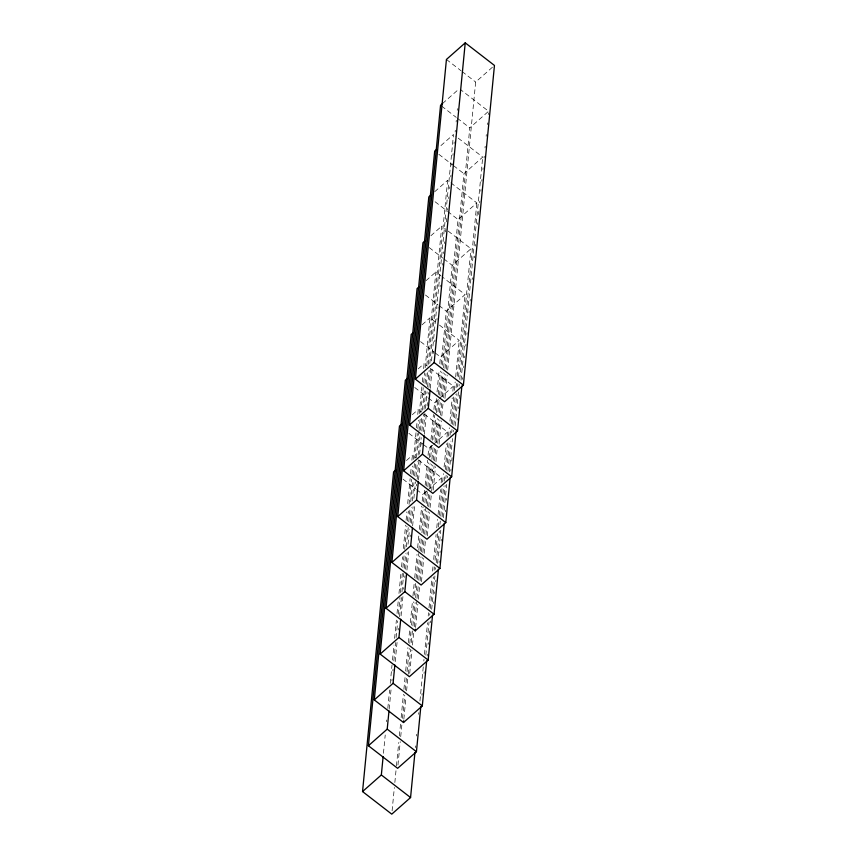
<?xml version="1.0" encoding="UTF-8"?>
<svg xmlns="http://www.w3.org/2000/svg" width="857" height="857" viewBox="0 0 857 857"><rect width="100%" height="100%" fill="white"/><g stroke="black" fill="none" stroke-linecap="round" stroke-linejoin="round"><path stroke-width="0.64" stroke-dasharray="4.29 3.21" d="M383.443 753.314L385.222 735.006M386.518 721.68L386.678 720.019M387.814 708.364L389.592 690.046M390.235 683.383L392.013 665.075M392.506 660.072L393.952 645.085M394.606 638.433L396.384 620.114M397.027 613.451L398.162 601.796M398.976 593.472L401.076 571.823M401.558 566.831L402.533 556.846M403.336 548.512L405.607 525.202M406.089 520.21L406.893 511.886M407.707 503.562L410.128 478.581M410.621 473.589L411.264 466.926M411.906 460.273L412.399 455.271L415.527 457.692M389.153 709.157L391.253 687.507M391.906 680.854L392.067 679.183M392.87 670.86L393.031 669.199M393.845 660.876L395.623 642.557M396.105 637.565L397.723 620.907M398.376 614.255L399.994 597.597M400.476 592.605L402.415 572.626M402.897 567.623L404.193 554.308M404.675 549.316L406.946 526.005M407.429 521.002L408.403 511.018M409.046 504.355L411.478 479.384M411.96 474.382L412.763 466.058M413.417 459.395L415.999 432.764M416.491 427.761L417.134 421.108M417.777 414.445L418.27 409.453L421.398 411.863M395.184 661.668L397.123 641.689M398.259 630.034L398.419 628.363M399.555 616.708L401.494 596.729M401.976 591.737L403.754 573.419M404.247 568.427L405.693 553.44M406.347 546.777L408.286 526.798M408.768 521.806L410.064 508.48M410.717 501.827L412.817 480.177M413.299 475.185L414.434 463.53M414.917 458.527L417.348 433.556M417.83 428.564L418.634 420.241M419.287 413.577L422.03 385.264M422.362 381.943L423.004 375.28M423.647 368.617L424.14 363.625L427.268 366.046M401.055 615.84L402.994 595.861M403.647 589.198L403.808 587.538M404.772 577.543L404.933 575.883M405.586 569.219L407.204 552.572M408.007 544.249L409.464 529.262M410.117 522.599L411.564 507.612M412.217 500.959L413.995 482.641M414.638 475.978L415.934 462.662M416.416 457.659L418.848 432.689M419.009 431.017L420.305 417.702M420.787 412.71L423.219 387.728M423.701 382.736L424.665 372.741M425.158 367.749L430.01 317.797L436.267 322.639M406.925 570.023L408.703 551.704M410.16 536.718L410.321 535.057M411.456 523.402L413.074 506.744M413.877 498.42L415.495 481.773M415.988 476.771L417.434 461.794M418.087 455.131L419.866 436.813M420.508 430.15L421.805 416.834M422.447 410.171L424.558 388.532M425.04 383.529L426.015 373.545M426.818 365.221L435.881 271.969L441.098 276.008M412.635 525.855L414.734 504.216M416.513 485.898L416.673 484.237M417.166 479.234L419.105 459.256M419.587 454.264L421.205 437.606M421.858 430.953L423.476 414.295M423.958 409.303L425.736 390.985M426.379 384.332L427.675 371.006M428.318 364.354L441.751 226.152L445.919 229.376M418.505 480.038L420.605 458.388M421.901 445.072L422.062 443.401M423.197 431.746L424.976 413.428M425.458 408.435L427.075 391.788M427.557 386.786L429.175 370.138M429.828 363.475L447.622 180.324L449.7 181.941M424.376 434.21L426.475 412.56M427.129 405.907L427.45 402.576M428.254 394.252L428.414 392.581M428.907 387.589L430.685 369.271M431.489 360.947L453.492 134.495L440.627 145.861M430.246 388.382L432.185 368.403M433.642 353.416L433.803 351.756M434.778 341.761L434.938 340.1M436.877 320.122L437.038 318.45M438.013 308.466L438.173 306.795M440.112 286.816L440.273 285.156M442.212 265.167L442.373 263.506M443.348 253.511L443.508 251.851M444.312 243.527L444.483 241.856M445.447 231.872L445.608 230.201M446.422 221.877L446.743 218.546M447.547 210.222L447.718 208.562M448.682 198.567L448.843 196.906M449.657 188.583L449.818 186.912M450.782 176.928L450.943 175.256M451.918 165.272L452.078 163.601M452.892 155.278L453.053 153.607M454.017 143.622L454.178 141.951M455.153 131.967L455.313 130.296M456.128 121.973L456.288 120.312M457.252 110.317L457.413 108.657M392.099 810.818L394.359 787.508M394.841 782.516L396.138 769.19M396.459 765.869L398.73 742.548M399.373 735.895L400.669 722.569M401.151 717.577L403.422 694.266M403.904 689.274L405.2 675.948M405.682 670.956L407.943 647.646M408.435 642.654L409.721 629.327M410.374 622.664L412.474 601.025M412.956 596.033L414.252 582.706M414.734 577.714L417.005 554.404M417.648 547.741L418.784 536.086M419.427 529.422L421.698 506.112M422.18 501.12L422.822 494.457L426.786 490.965M397.969 764.99L400.23 741.68M400.712 736.688L401.847 725.033M402.49 718.37L404.761 695.059M405.243 690.067L406.539 676.751M407.021 671.749L409.282 648.438M409.775 643.446L411.071 630.131M411.553 625.128L413.813 601.818M414.467 595.165L415.591 583.499M416.084 578.507L418.505 553.536M418.827 550.205L420.123 536.878M420.766 530.226L423.037 506.916M423.519 501.913L424.654 490.258M425.136 485.266L427.568 460.295M428.05 455.292L428.693 448.64L432.656 445.137M403.84 719.173L405.939 697.523M406.582 690.86L407.718 679.205M408.2 674.213L410.632 649.242M411.274 642.579L412.41 630.923M412.892 625.931L415.152 602.621M415.645 597.618L416.77 585.963M417.423 579.311L419.684 556M420.176 550.997L421.462 537.682M421.955 532.69L424.215 509.369M424.858 502.716L425.993 491.061M426.475 486.058L428.746 462.748M429.228 457.756L430.525 444.44M431.007 439.437L433.438 414.467M433.921 409.475L434.563 402.811L438.527 399.319M409.71 673.345L411.971 650.034M412.453 645.042L413.749 631.716M414.231 626.724L416.663 601.753M416.984 598.422L418.28 585.095M418.762 580.103L421.023 556.793M421.515 551.801L422.812 538.475M423.294 533.483L425.715 508.501M426.208 503.509L427.332 491.854M427.825 486.862L430.085 463.551M430.728 456.888L431.864 445.233M432.346 440.241L434.778 415.259M435.26 410.267L436.395 398.612M437.038 391.949L439.138 370.31M439.791 363.647L440.434 356.983L459.234 340.39L437.316 323.443M415.581 627.517L417.841 604.206M418.323 599.214L419.619 585.899M420.101 580.896L422.372 557.586M422.855 552.594L424.151 539.278M424.633 534.275L426.893 510.965M427.386 505.973L428.682 492.646M429.164 487.654L431.425 464.344M431.907 459.352L433.203 446.026M433.856 439.373L435.956 417.723M436.438 412.731L437.734 399.405M438.216 394.413L440.487 371.102M441.13 364.439L446.304 311.166L465.105 294.562L442.137 276.811M421.451 581.699L423.712 558.389M424.194 553.386L425.49 540.071M425.972 535.079L428.243 511.768M428.725 506.766L430.021 493.45M430.503 488.458L432.764 465.147M433.256 460.145L434.553 446.829M435.035 441.826L437.295 418.516M437.948 411.863L439.073 400.208M439.566 395.206L441.826 371.895M442.469 365.243L452.175 265.338L470.975 248.734L446.968 230.179M427.322 535.871L429.582 512.561M430.064 507.569L431.2 495.914M431.682 490.911L434.113 465.94M434.595 460.948L435.892 447.622M436.374 442.63L438.634 419.319M439.287 412.656L440.252 402.672M440.905 396.009L443.165 372.699M443.647 367.696L458.045 219.51L476.846 202.916L450.75 182.745M433.192 490.043L435.452 466.733M435.934 461.741L437.07 450.086M437.713 443.423L439.984 420.112M440.466 415.12L441.762 401.794M442.244 396.802L444.504 373.491M444.997 368.499L463.916 173.682L482.716 157.088L455.57 136.113M439.063 444.226L441.323 420.916M441.805 415.913L443.101 402.597M443.583 397.605L445.854 374.284M446.336 369.292L469.786 127.864L488.586 111.26L460.402 89.482M444.933 398.398L447.193 375.087M447.675 370.095L475.656 82.036L492.475 67.189M415.42 747.604L415.581 745.933M416.545 735.949L416.716 734.278M418.655 714.299L418.816 712.638M419.951 700.983L423.347 666.007M423.829 661.015L423.99 659.354M424.472 654.352L427.547 622.718M428.2 616.065L428.521 612.734M429.003 607.731L431.917 577.768M432.56 571.105L433.042 566.113M433.696 559.45L436.117 534.468M436.77 527.816L437.573 519.492M438.066 514.489L440.487 489.518M441.13 482.855L441.623 477.863L416.566 458.495M421.933 695.113L422.094 693.452M424.033 673.473L424.204 671.802M425.822 655.155L429.046 621.85M429.7 615.187L429.86 613.526M430.343 608.534L433.417 576.9M434.07 570.237L434.392 566.906M435.035 560.242L437.627 533.6M438.27 526.948L438.913 520.285M439.405 515.293L441.987 488.651M442.64 481.988L443.444 473.664M444.097 467.001L446.358 443.69M447 437.027L447.493 432.035L422.437 412.678M427.161 655.948L427.322 654.287M428.286 644.293L428.457 642.632M429.261 634.309L429.582 630.977M430.396 622.653L430.557 620.982M431.682 609.327L434.917 576.022M435.57 569.369L435.731 567.698M436.213 562.706L439.287 531.072M439.941 524.409L440.262 521.077M440.744 516.085L443.658 486.112M444.14 481.12L444.783 474.457M445.276 469.465L448.018 441.162M448.511 436.159L449.314 427.836M449.968 421.173L452.228 397.862M452.871 391.21L453.364 386.207L428.307 366.85M433.674 603.467L433.835 601.796M434.649 593.472L434.81 591.812M435.774 581.817L435.934 580.157M437.552 563.499L440.787 530.204M442.083 516.878L445.158 485.244M445.801 478.581L446.133 475.26M446.615 470.257L449.368 441.955M450.011 435.292L450.653 428.639M451.146 423.637L453.728 396.995M454.381 390.342L455.185 382.008M455.667 377.016L459.234 340.39M439.063 562.631L439.223 560.971M440.027 552.647L440.198 550.976M441.162 540.992L441.323 539.321M443.423 517.682L446.658 484.376M447.311 477.713L447.472 476.053M447.954 471.061L450.868 441.087M451.671 432.764L452.003 429.432M452.485 424.44L455.399 394.466M456.042 387.803L456.524 382.811M457.177 376.148L465.105 294.562M445.415 511.811L445.576 510.151M446.551 500.156L446.711 498.495M449.293 471.853L452.528 438.548M453.182 431.896L453.342 430.225M453.824 425.233L456.899 393.599M457.542 386.935L457.874 383.604M458.516 376.941L470.975 248.734M450.803 470.986L450.964 469.325M451.768 460.991L452.1 457.67M455.163 426.025L458.559 391.06M459.052 386.068L459.213 384.407M459.695 379.405L476.846 202.916M457.156 420.166L457.317 418.505M458.291 408.51L458.452 406.85M459.256 398.516L459.588 395.195M461.034 380.208L482.716 157.088M462.544 379.34L462.705 377.669M463.669 367.685L463.841 366.014M464.644 357.69L464.805 356.03M465.78 346.035L465.94 344.375M466.904 334.38L467.076 332.72M469.015 312.73L469.175 311.07M470.139 301.075L470.3 299.414M472.25 279.436L472.411 277.764M474.35 257.786L474.51 256.125M475.485 246.13L475.646 244.47M477.585 224.491L477.745 222.82M478.549 214.496L478.881 211.165M479.684 202.841L479.845 201.17M480.82 191.186L480.981 189.515M481.784 181.191L481.955 179.531M482.92 169.536L483.08 167.876M484.055 157.881L484.216 156.22M485.019 147.897L485.191 146.226M486.155 136.242L486.315 134.57M487.29 124.586L487.451 122.915M488.254 114.592L488.415 112.931M442.544 103.526L458.366 89.546M434.756 191.679L447.622 180.324M430.867 235.761L441.751 226.152M425.983 280.71L435.881 271.969M422.094 324.792L430.01 317.797M418.205 368.864L424.14 363.625M412.335 414.692L418.27 409.453M439.512 398.441L453.364 386.207M406.464 460.52L412.399 455.271M433.642 444.269L447.493 432.035M427.772 490.097L441.623 477.863M446.433 59.454L461.045 70.745M462.094 71.549L475.656 82.036M441.612 106.086L456.224 117.377M457.263 118.18L469.786 127.864M438.87 154.324L452.432 164.812M453.482 165.615L463.916 173.682M435.088 201.759L446.561 210.64M447.611 211.443L458.045 219.51M429.218 247.587L442.78 258.075M443.83 258.878L452.175 265.338M425.436 295.022L437.959 304.706M438.998 305.51L446.304 311.166M420.605 341.654L434.178 352.141M435.217 352.955L440.434 356.983M414.734 387.482L427.257 397.166M428.307 397.969L434.563 402.811M408.864 433.31L422.437 443.797M423.476 444.601L428.693 448.64M402.994 479.138L415.516 488.811M416.566 489.615L422.822 494.457"/><path stroke-width="1.29" d="M414.927 752.596L410.567 797.546L391.767 814.15L362.543 791.557L393.599 471.875L395.58 470.129M420.798 706.768L416.438 751.728L397.637 768.322L368.414 745.74L399.469 426.047L401.451 424.301M426.668 660.94L422.308 705.9L403.508 722.505L374.284 699.912L405.34 380.219L407.321 378.473M432.539 615.122L428.179 660.072L409.378 676.676L380.154 654.084L411.21 334.401L413.192 332.655M438.409 569.294L434.049 614.255L415.249 630.848L386.025 608.266L417.08 288.573L419.062 286.827M444.28 523.466L439.92 568.427L421.119 585.031L391.895 562.438L422.951 242.745L424.933 240.999M450.15 477.649L445.79 522.599L426.99 539.203L397.766 516.61L428.821 196.928L430.803 195.171M456.02 431.821L451.66 476.781L432.86 493.375L403.636 470.793L434.692 151.1L436.674 149.354M461.891 385.993L457.531 430.953L438.73 447.547L409.507 424.965L440.562 105.272L442.544 103.526M415.377 379.137L446.433 59.454L465.233 42.85L494.457 65.443L463.401 385.125L444.601 401.729L415.377 379.137L434.178 362.543L465.233 42.85M362.543 791.557L381.344 774.964L383.122 756.645M368.414 745.74L387.214 729.136L388.992 710.828M374.284 699.912L393.084 683.318L394.863 665M380.154 654.084L398.955 637.49L400.733 619.172M386.025 608.266L404.825 591.662L406.604 573.344M391.895 562.438L410.696 545.834L412.474 527.526M397.766 516.61L416.566 500.017L418.345 481.698M403.636 470.793L422.437 454.189L424.215 435.87M409.507 424.965L428.307 408.361L430.085 390.053M403.508 722.505L403.679 720.833M415.249 630.848L415.409 629.188M434.178 362.543L463.401 385.125M428.307 408.361L457.531 430.953M422.437 454.189L451.66 476.781M416.566 500.017L445.79 522.599M410.696 545.834L439.92 568.427M404.825 591.662L434.049 614.255M398.955 637.49L428.179 660.072M393.084 683.318L422.308 705.9M387.214 729.136L416.438 751.728M381.344 774.964L410.567 797.546"/></g></svg>
